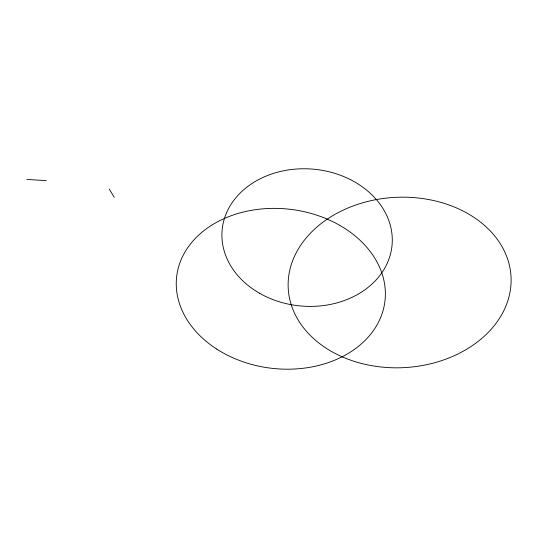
<?xml version="1.0" encoding="UTF-8"?>
<svg xmlns="http://www.w3.org/2000/svg" width="538" height="538" viewBox="0 0 538 538"><rect width="100%" height="100%" fill="white"/><g stroke="black" fill="none" stroke-linecap="round" stroke-linejoin="round"><path stroke-width="0.81" d="M26.9 179.45L46.315 180.607M109.261 189.04L114.258 197.338M259.477 293.21A85.293 68.689 4.8 0 0 392.081 244.844A85.293 68.689 4.8 0 0 269.726 174.675A85.293 68.689 4.8 0 0 259.477 293.21M342.437 356.923A111.548 85.246 -2.9 0 0 511.1 281.381A111.548 85.246 -2.9 0 0 345.335 209.141A111.548 85.246 -2.9 0 0 342.437 356.923M216.76 349.101A104.863 80.028 6.7 0 0 384.414 304.703A104.863 80.028 6.7 0 0 241.266 212.564A104.863 80.028 6.7 0 0 216.76 349.101"/></g></svg>
